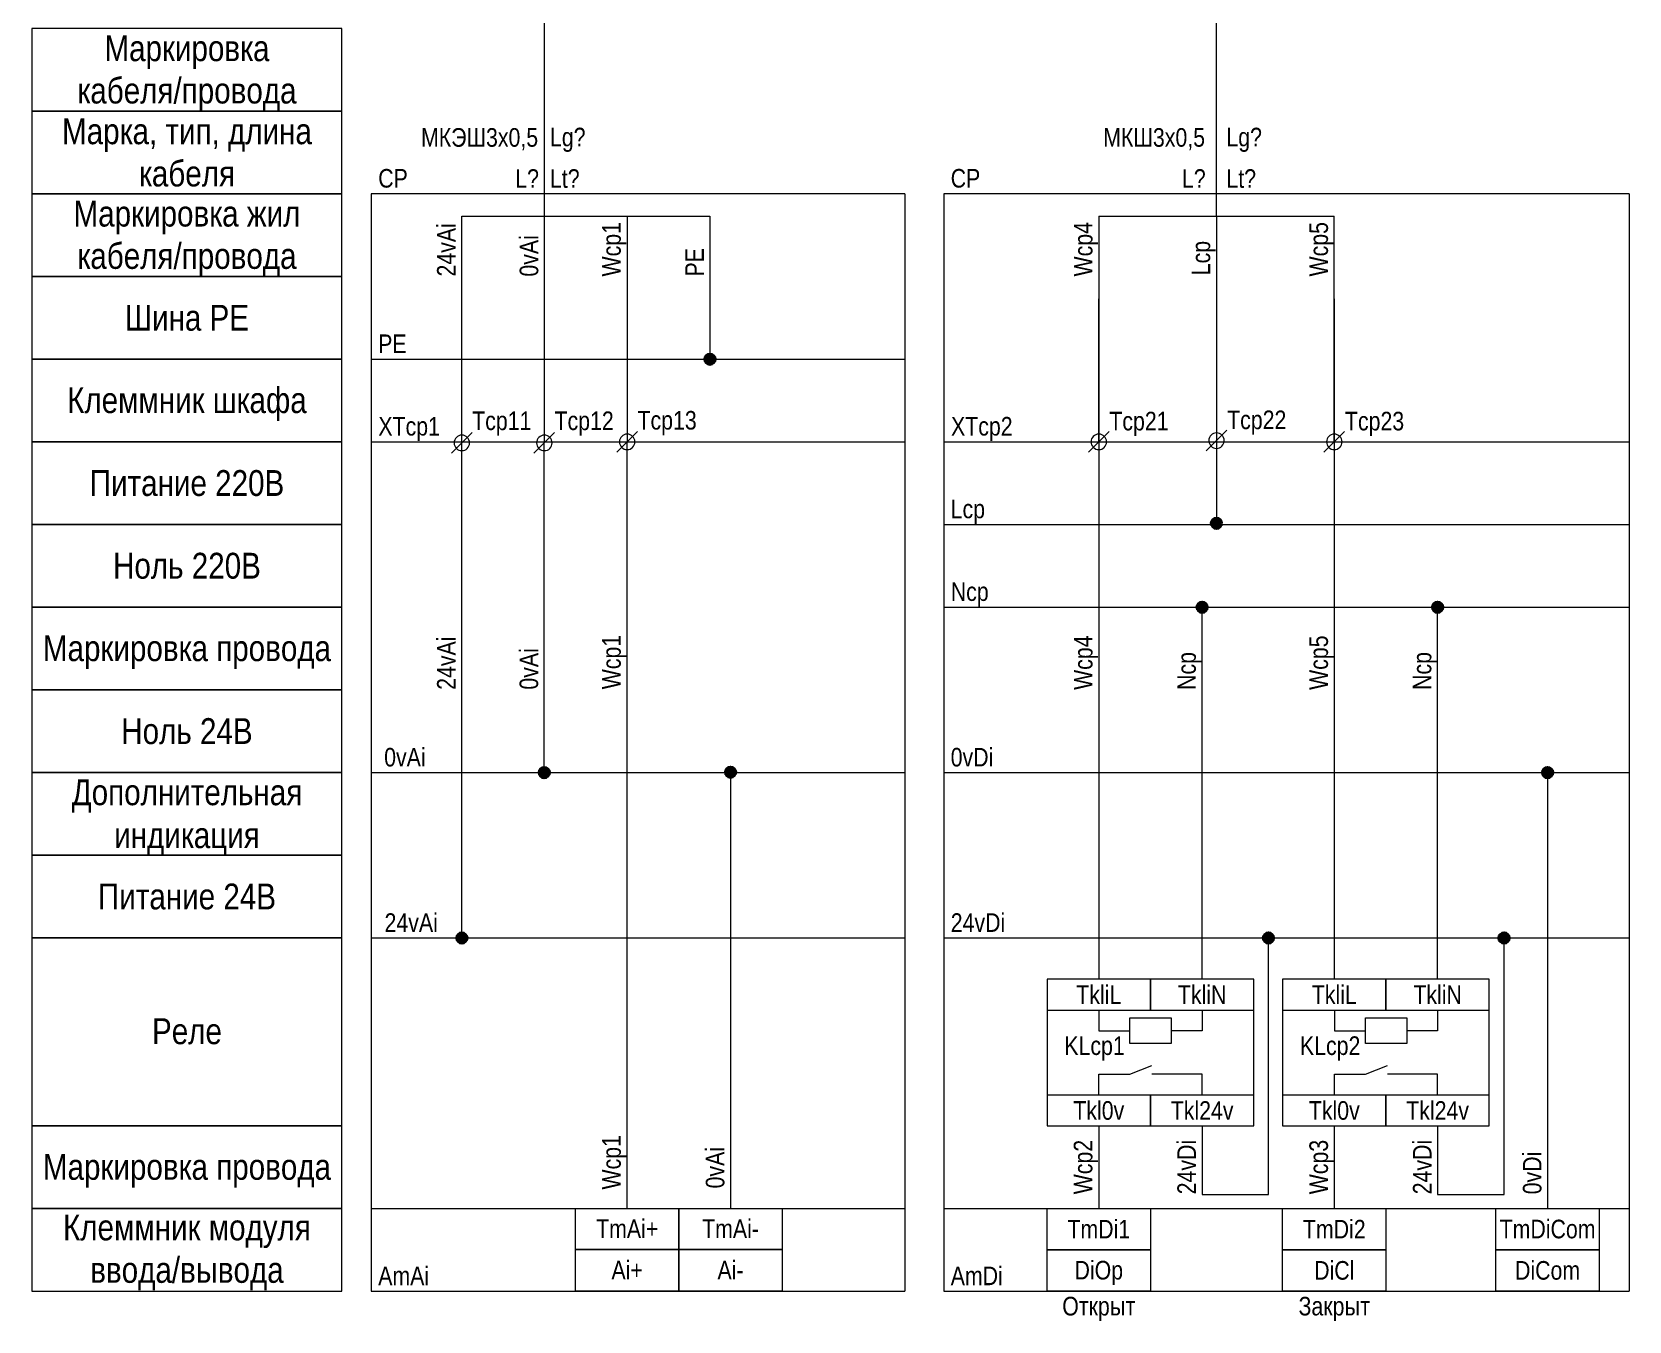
# Model space of a CAD drawing. Header units: millimetres. Extents: x -4644 to -4261, y -11677 to -11424.
# Drawn here: x -4643.7 to -4489.1, y -11677 to -11552.3 of the extents above; entities that cross this region are included whole.
import ezdxf

# ---------------------------------------------------------------- set-up
doc = ezdxf.new("R2010")
doc.units = ezdxf.units.MM
doc.header["$MEASUREMENT"] = 0
doc.linetypes.add('Штриховая', pattern=[2000, 1000, -1000])
doc.linetypes.add('Штрихпунктирная', pattern=[6702.777624, 3527.777672, -1763.888836, 0, -1411.111116])
for name, color, linetype, lineweight in [('0_names_Ном._пера__1', 7, 'Continuous', 15), ('0_Ном._пера__1', 7, 'Continuous', 15), ('0_Ном._пера__21', 7, 'Continuous', 40), ('1_names_Ном._пера__1', 7, 'Continuous', 15), ('1_Ном._пера__1', 7, 'Continuous', 15), ('1_Ном._пера__21', 7, 'Continuous', 40), ('title_Ном._пера__1', 7, 'Continuous', 15)]:
    doc.layers.add(name, color=color, linetype=linetype, lineweight=lineweight)
doc.layers.add('1', color=7, linetype='Continuous')
doc.styles.add('СГЕНЕРИР_СТИЛЬ_1', font='ARIALN.TTF')

# ---------------------------------------------------------------- blocks, each defined once
blk = doc.blocks.new('Полилиния_1', base_point=(-4576.09, -11623.88))
at = {"linetype": 'Continuous', "lineweight": 0, "true_color": 0x000000}
blk.add_hatch(color=18, dxfattribs=at).paths.add_polyline_path([(-4576.59, -11623.88), (-4576.56, -11624.07), (-4576.45, -11624.23), (-4576.29, -11624.34), (-4576.09, -11624.38), (-4575.9, -11624.34), (-4575.74, -11624.23), (-4575.63, -11624.07), (-4575.59, -11623.88), (-4575.63, -11623.68), (-4575.74, -11623.52), (-4575.9, -11623.41), (-4576.09, -11623.38), (-4576.29, -11623.41), (-4576.45, -11623.52), (-4576.56, -11623.68)])
at = {"layer": '0_Ном._пера__1', "color": 7, "linetype": 'Continuous', "lineweight": 15, "flags": 128}
blk.add_lwpolyline([(-4576.09, -11624.38), (-4576.09, -11666.06)], dxfattribs=at)
at = {"layer": '0_Ном._пера__21', "color": 7, "linetype": 'Continuous', "lineweight": 40}
blk.add_circle((-4576.09, -11623.88), 0.5, dxfattribs=at)
blk = doc.blocks.new('Линия_9', base_point=(-4497.02, -11623.92))
at = {"layer": '1', "linetype": 'Continuous', "lineweight": 0, "true_color": 0x000000}
blk.add_hatch(color=18, dxfattribs=at).paths.add_polyline_path([(-4497.52, -11623.92), (-4497.48, -11624.11), (-4497.37, -11624.28), (-4497.21, -11624.38), (-4497.02, -11624.42), (-4496.83, -11624.38), (-4496.66, -11624.28), (-4496.56, -11624.11), (-4496.52, -11623.92), (-4496.56, -11623.73), (-4496.66, -11623.57), (-4496.83, -11623.46), (-4497.02, -11623.42), (-4497.21, -11623.46), (-4497.37, -11623.57), (-4497.48, -11623.73)])
at = {"layer": '1_Ном._пера__1', "color": 7, "linetype": 'Continuous', "lineweight": 15}
blk.add_line((-4497.02, -11624.42), (-4497.02, -11666.1), dxfattribs=at)
at = {"layer": '1_Ном._пера__21', "color": 7, "linetype": 'Continuous', "lineweight": 40}
blk.add_circle((-4497.02, -11623.92), 0.5, dxfattribs=at)
blk = doc.blocks.new('Линия_10', base_point=(-4524.03, -11664.74))
at = {"layer": '1', "linetype": 'Continuous', "lineweight": 0, "true_color": 0x000000}
blk.add_hatch(color=18, dxfattribs=at).paths.add_polyline_path([(-4524.53, -11639.92), (-4524.49, -11640.11), (-4524.38, -11640.28), (-4524.22, -11640.38), (-4524.03, -11640.42), (-4523.84, -11640.38), (-4523.68, -11640.28), (-4523.57, -11640.11), (-4523.53, -11639.92), (-4523.57, -11639.73), (-4523.68, -11639.57), (-4523.84, -11639.46), (-4524.03, -11639.42), (-4524.22, -11639.46), (-4524.38, -11639.57), (-4524.49, -11639.73)])
at = {"layer": '1_Ном._пера__1', "color": 7, "linetype": 'Continuous', "lineweight": 15}
blk.add_line((-4524.03, -11664.74), (-4524.03, -11640.42), dxfattribs=at)
at = {"layer": '1_Ном._пера__21', "color": 7, "linetype": 'Continuous', "lineweight": 40}
blk.add_circle((-4524.03, -11639.92), 0.5, dxfattribs=at)
blk = doc.blocks.new('Линия_11', base_point=(-4501.23, -11664.74))
at = {"layer": '1', "linetype": 'Continuous', "lineweight": 0, "true_color": 0x000000}
blk.add_hatch(color=18, dxfattribs=at).paths.add_polyline_path([(-4501.73, -11639.92), (-4501.69, -11640.11), (-4501.58, -11640.28), (-4501.42, -11640.38), (-4501.23, -11640.42), (-4501.04, -11640.38), (-4500.88, -11640.28), (-4500.77, -11640.11), (-4500.73, -11639.92), (-4500.77, -11639.73), (-4500.88, -11639.57), (-4501.04, -11639.46), (-4501.23, -11639.42), (-4501.42, -11639.46), (-4501.58, -11639.57), (-4501.69, -11639.73)])
at = {"layer": '1_Ном._пера__1', "color": 7, "linetype": 'Continuous', "lineweight": 15}
blk.add_line((-4501.23, -11664.74), (-4501.23, -11640.42), dxfattribs=at)
at = {"layer": '1_Ном._пера__21', "color": 7, "linetype": 'Continuous', "lineweight": 40}
blk.add_circle((-4501.23, -11639.92), 0.5, dxfattribs=at)
blk = doc.blocks.new('Линия_12', base_point=(-4530.45, -11643.92))
at = {"layer": '1', "linetype": 'Continuous', "lineweight": 0, "true_color": 0x000000}
blk.add_hatch(color=18, dxfattribs=at).paths.add_polyline_path([(-4530.95, -11607.92), (-4530.92, -11608.11), (-4530.81, -11608.28), (-4530.65, -11608.38), (-4530.45, -11608.42), (-4530.26, -11608.38), (-4530.1, -11608.28), (-4529.99, -11608.11), (-4529.95, -11607.92), (-4529.99, -11607.73), (-4530.1, -11607.57), (-4530.26, -11607.46), (-4530.45, -11607.42), (-4530.65, -11607.46), (-4530.81, -11607.57), (-4530.92, -11607.73)])
at = {"layer": '1_Ном._пера__1', "color": 7, "linetype": 'Continuous', "lineweight": 15}
blk.add_line((-4530.45, -11643.92), (-4530.45, -11608.42), dxfattribs=at)
at = {"layer": '1_Ном._пера__21', "color": 7, "linetype": 'Continuous', "lineweight": 40}
blk.add_circle((-4530.45, -11607.92), 0.5, dxfattribs=at)
blk = doc.blocks.new('Линия_13', base_point=(-4529.06, -11591.8))
at = {"layer": '1', "linetype": 'Continuous', "lineweight": 0, "true_color": 0x000000}
blk.add_hatch(color=18, dxfattribs=at).paths.add_polyline_path([(-4529.56, -11599.8), (-4529.52, -11600), (-4529.41, -11600.16), (-4529.25, -11600.27), (-4529.06, -11600.3), (-4528.86, -11600.27), (-4528.7, -11600.16), (-4528.59, -11600), (-4528.56, -11599.8), (-4528.59, -11599.61), (-4528.7, -11599.45), (-4528.86, -11599.34), (-4529.06, -11599.3), (-4529.25, -11599.34), (-4529.41, -11599.45), (-4529.52, -11599.61)])
at = {"layer": '1_Ном._пера__1', "color": 7, "linetype": 'Continuous', "lineweight": 15}
blk.add_line((-4529.06, -11591.8), (-4529.06, -11599.3), dxfattribs=at)
at = {"layer": '1_Ном._пера__21', "color": 7, "linetype": 'Continuous', "lineweight": 40}
blk.add_circle((-4529.06, -11599.8), 0.5, dxfattribs=at)
blk = doc.blocks.new('Линия_14', base_point=(-4507.66, -11643.92))
at = {"layer": '1', "linetype": 'Continuous', "lineweight": 0, "true_color": 0x000000}
blk.add_hatch(color=18, dxfattribs=at).paths.add_polyline_path([(-4508.16, -11607.92), (-4508.12, -11608.11), (-4508.01, -11608.28), (-4507.85, -11608.38), (-4507.66, -11608.42), (-4507.46, -11608.38), (-4507.3, -11608.28), (-4507.19, -11608.11), (-4507.16, -11607.92), (-4507.19, -11607.73), (-4507.3, -11607.57), (-4507.46, -11607.46), (-4507.66, -11607.42), (-4507.85, -11607.46), (-4508.01, -11607.57), (-4508.12, -11607.73)])
at = {"layer": '1_Ном._пера__1', "color": 7, "linetype": 'Continuous', "lineweight": 15}
blk.add_line((-4507.66, -11643.92), (-4507.66, -11608.42), dxfattribs=at)
at = {"layer": '1_Ном._пера__21', "color": 7, "linetype": 'Continuous', "lineweight": 40}
blk.add_circle((-4507.66, -11607.92), 0.5, dxfattribs=at)
blk = doc.blocks.new('Полилиния_2', base_point=(-4602.09, -11639.92))
at = {"linetype": 'Continuous', "lineweight": 0, "true_color": 0x000000}
blk.add_hatch(color=18, dxfattribs=at).paths.add_polyline_path([(-4602.59, -11639.92), (-4602.56, -11640.11), (-4602.45, -11640.28), (-4602.29, -11640.38), (-4602.09, -11640.42), (-4601.9, -11640.38), (-4601.74, -11640.28), (-4601.63, -11640.11), (-4601.59, -11639.92), (-4601.63, -11639.73), (-4601.74, -11639.57), (-4601.9, -11639.46), (-4602.09, -11639.42), (-4602.29, -11639.46), (-4602.45, -11639.57), (-4602.56, -11639.73)])
at = {"layer": '0_Ном._пера__1', "color": 7, "linetype": 'Continuous', "lineweight": 15, "flags": 128}
blk.add_lwpolyline([(-4602.09, -11639.42), (-4602.1, -11592.02)], dxfattribs=at)
at = {"layer": '0_Ном._пера__21', "color": 7, "linetype": 'Continuous', "lineweight": 40}
blk.add_circle((-4602.09, -11639.92), 0.5, dxfattribs=at)
blk = doc.blocks.new('Полилиния_3', base_point=(-4594.11, -11623.92))
at = {"linetype": 'Continuous', "lineweight": 0, "true_color": 0x000000}
blk.add_hatch(color=18, dxfattribs=at).paths.add_polyline_path([(-4594.61, -11623.92), (-4594.57, -11624.11), (-4594.46, -11624.28), (-4594.3, -11624.38), (-4594.11, -11624.42), (-4593.91, -11624.38), (-4593.75, -11624.28), (-4593.64, -11624.11), (-4593.61, -11623.92), (-4593.64, -11623.73), (-4593.75, -11623.57), (-4593.91, -11623.46), (-4594.11, -11623.42), (-4594.3, -11623.46), (-4594.46, -11623.57), (-4594.57, -11623.73)])
at = {"layer": '0_Ном._пера__1', "color": 7, "linetype": 'Continuous', "lineweight": 15, "flags": 128}
blk.add_lwpolyline([(-4594.11, -11623.42), (-4594.11, -11592.02)], dxfattribs=at)
at = {"layer": '0_Ном._пера__21', "color": 7, "linetype": 'Continuous', "lineweight": 40}
blk.add_circle((-4594.11, -11623.92), 0.5, dxfattribs=at)
blk = doc.blocks.new('Полилиния_4', base_point=(-4586.09, -11570.07))
at = {"linetype": 'Continuous', "lineweight": 0, "true_color": 0x000000}
blk.add_hatch(color=18, dxfattribs=at).paths.add_polyline_path([(-4578.58, -11583.92), (-4578.54, -11584.11), (-4578.43, -11584.28), (-4578.27, -11584.38), (-4578.08, -11584.42), (-4577.89, -11584.38), (-4577.73, -11584.28), (-4577.62, -11584.11), (-4577.58, -11583.92), (-4577.62, -11583.73), (-4577.73, -11583.57), (-4577.89, -11583.46), (-4578.08, -11583.42), (-4578.27, -11583.46), (-4578.43, -11583.57), (-4578.54, -11583.73)])
at = {"layer": '0_Ном._пера__1', "color": 7, "linetype": 'Continuous', "lineweight": 15, "flags": 128}
blk.add_lwpolyline([(-4586.09, -11570.07), (-4578.08, -11570.07), (-4578.08, -11583.42)], dxfattribs=at)
at = {"layer": '0_Ном._пера__21', "color": 7, "linetype": 'Continuous', "lineweight": 40}
blk.add_circle((-4578.08, -11583.92), 0.5, dxfattribs=at)

msp = doc.modelspace()

# ---------------------------------------------------------------- linework, layer by layer
at = {"layer": '0_Ном._пера__1', "color": 7, "linetype": 'Штриховая', "lineweight": 15}
for p, q in [((-4559.22, -11567.92), (-4610.86, -11567.92)), ((-4610.86, -11567.92), (-4610.86, -11674.1)), ((-4559.22, -11567.92), (-4559.22, -11674.1))]:
    msp.add_line(p, q, dxfattribs=at)
at = {"layer": '0_Ном._пера__1', "color": 7, "linetype": 'Continuous', "lineweight": 15}
for p, q in [((-4610.86, -11583.92), (-4559.22, -11583.92)), ((-4603.09, -11593.02), (-4601.09, -11591.02)), ((-4595.12, -11593.02), (-4593.12, -11591.02)), ((-4587.09, -11592.92), (-4585.09, -11590.92)), ((-4610.86, -11623.92), (-4559.22, -11623.92)), ((-4610.86, -11639.92), (-4559.22, -11639.92)), ((-4610.86, -11666.1), (-4559.22, -11666.1)), ((-4610.86, -11674.1), (-4559.22, -11674.1))]:
    msp.add_line(p, q, dxfattribs=at)
at = {"layer": '0_Ном._пера__1', "color": 7, "linetype": 'Штрихпунктирная', "lineweight": 15}
msp.add_line((-4610.86, -11591.92), (-4559.22, -11591.92), dxfattribs=at)
at = {"layer": '0_Ном._пера__1', "color": 7, "linetype": 'Continuous', "lineweight": 15}
for points in [[(-4594.09, -11467.92), (-4594.11, -11591.92)], [(-4602.1, -11591.92), (-4602.09, -11570.07), (-4594.11, -11570.07)], [(-4594.11, -11570.07), (-4586.09, -11570.07), (-4586.09, -11591.92)], [(-4586.09, -11666.06), (-4586.09, -11591.92)]]:
    msp.add_lwpolyline(points, dxfattribs=at)
for points in [[(-4602.09, -11591.27, 1), (-4602.09, -11592.77, 1)], [(-4594.1, -11591.27, 1), (-4594.1, -11592.77, 1)], [(-4586.09, -11591.17, 1), (-4586.09, -11592.67, 1)]]:
    msp.add_lwpolyline(points, format="xyb", close=True, dxfattribs=at)
for points in [[(-4591.09, -11666.1), (-4581.09, -11666.1), (-4581.09, -11670.06), (-4591.09, -11670.06)], [(-4581.09, -11666.1), (-4571.09, -11666.1), (-4571.09, -11670.06), (-4581.09, -11670.06)], [(-4591.09, -11670.06), (-4581.09, -11670.06), (-4581.09, -11674.1), (-4591.09, -11674.1)], [(-4581.09, -11670.06), (-4571.09, -11670.06), (-4571.09, -11674.1), (-4581.09, -11674.1)]]:
    msp.add_lwpolyline(points, close=True, dxfattribs=at)
at = {"layer": '1_Ном._пера__1', "color": 7, "linetype": 'Continuous', "lineweight": 15}
for p, q in [((-4529.06, -11570.07), (-4529.06, -11467.92)), ((-4540.45, -11570.07), (-4517.66, -11570.07)), ((-4540.45, -11570.07), (-4540.45, -11643.92)), ((-4529.06, -11570.07), (-4529.06, -11591.8)), ((-4517.66, -11591.92), (-4517.66, -11570.07)), ((-4540.45, -11591.92), (-4540.45, -11578.07)), ((-4517.66, -11578.07), (-4517.66, -11643.92)), ((-4541.45, -11592.92), (-4539.45, -11590.92)), ((-4530.06, -11592.8), (-4528.06, -11590.8)), ((-4518.66, -11592.92), (-4516.66, -11590.92)), ((-4555.45, -11599.92), (-4489.14, -11599.92)), ((-4555.45, -11607.92), (-4489.14, -11607.92)), ((-4555.45, -11623.92), (-4489.14, -11623.92)), ((-4555.45, -11639.92), (-4489.14, -11639.92)), ((-4540.45, -11658.1), (-4540.45, -11666.1)), ((-4530.45, -11658.1), (-4530.45, -11664.74)), ((-4517.66, -11658.1), (-4517.66, -11666.1)), ((-4507.66, -11658.1), (-4507.66, -11664.74)), ((-4530.45, -11664.74), (-4524.03, -11664.74)), ((-4507.66, -11664.74), (-4501.23, -11664.74)), ((-4555.45, -11666.1), (-4489.14, -11666.1)), ((-4555.45, -11674.1), (-4489.14, -11674.1))]:
    msp.add_line(p, q, dxfattribs=at)
at = {"layer": '1_Ном._пера__1', "color": 7, "linetype": 'Штриховая', "lineweight": 15}
for p, q in [((-4489.14, -11567.92), (-4555.45, -11567.92)), ((-4555.45, -11567.92), (-4555.45, -11674.1)), ((-4489.14, -11567.92), (-4489.14, -11674.1))]:
    msp.add_line(p, q, dxfattribs=at)
at = {"layer": '1_Ном._пера__1', "color": 7, "linetype": 'Штрихпунктирная', "lineweight": 15}
msp.add_line((-4555.45, -11591.92), (-4489.14, -11591.92), dxfattribs=at)
at = {"layer": '1_Ном._пера__1', "color": 7, "linetype": 'Continuous', "lineweight": 15}
for points in [[(-4540.45, -11591.17, 1), (-4540.45, -11592.67, 1)], [(-4529.06, -11591.05, 1), (-4529.06, -11592.55, 1)], [(-4517.66, -11591.17, 1), (-4517.66, -11592.67, 1)]]:
    msp.add_lwpolyline(points, format="xyb", close=True, dxfattribs=at)
for points in [[(-4545.45, -11658.1), (-4525.45, -11658.1), (-4525.45, -11643.92), (-4545.45, -11643.92)], [(-4545.45, -11646.89), (-4535.45, -11646.89), (-4535.45, -11643.92), (-4545.45, -11643.92)], [(-4535.45, -11646.89), (-4525.45, -11646.89), (-4525.45, -11643.92), (-4535.45, -11643.92)], [(-4522.66, -11658.1), (-4502.66, -11658.1), (-4502.66, -11643.92), (-4522.66, -11643.92)], [(-4522.66, -11646.89), (-4512.66, -11646.89), (-4512.66, -11643.92), (-4522.66, -11643.92)], [(-4512.66, -11646.89), (-4502.66, -11646.89), (-4502.66, -11643.92), (-4512.66, -11643.92)], [(-4533.45, -11647.64), (-4533.45, -11650.14), (-4537.45, -11650.14), (-4537.45, -11647.64)], [(-4510.65, -11647.64), (-4510.65, -11650.14), (-4514.65, -11650.14), (-4514.65, -11647.64)], [(-4545.45, -11658.1), (-4535.45, -11658.1), (-4535.45, -11655.14), (-4545.45, -11655.14)], [(-4535.45, -11658.1), (-4525.45, -11658.1), (-4525.45, -11655.14), (-4535.45, -11655.14)], [(-4522.66, -11658.1), (-4512.66, -11658.1), (-4512.66, -11655.14), (-4522.66, -11655.14)], [(-4512.66, -11658.1), (-4502.66, -11658.1), (-4502.66, -11655.14), (-4512.66, -11655.14)], [(-4545.45, -11666.1), (-4535.45, -11666.1), (-4535.45, -11670.1), (-4545.45, -11670.1)], [(-4522.66, -11666.1), (-4512.66, -11666.1), (-4512.66, -11670.1), (-4522.66, -11670.1)], [(-4502.02, -11666.1), (-4492.02, -11666.1), (-4492.02, -11670.1), (-4502.02, -11670.1)], [(-4545.45, -11670.1), (-4535.45, -11670.1), (-4535.45, -11674.1), (-4545.45, -11674.1)], [(-4522.66, -11670.1), (-4512.66, -11670.1), (-4512.66, -11674.1), (-4522.66, -11674.1)], [(-4502.02, -11670.1), (-4492.02, -11670.1), (-4492.02, -11674.1), (-4502.02, -11674.1)]]:
    msp.add_lwpolyline(points, close=True, dxfattribs=at)
for points in [[(-4540.45, -11646.89), (-4540.45, -11648.89), (-4537.45, -11648.89)], [(-4530.45, -11646.89), (-4530.45, -11648.89), (-4533.45, -11648.89)], [(-4517.65, -11646.89), (-4517.65, -11648.89), (-4514.65, -11648.89)], [(-4507.66, -11646.89), (-4507.66, -11648.89), (-4510.65, -11648.89)], [(-4540.45, -11655.14), (-4540.45, -11653.1), (-4537.45, -11653.1)], [(-4537.45, -11653.1), (-4535.31, -11652.27)], [(-4533.45, -11653.1), (-4535.31, -11653.1)], [(-4530.45, -11655.14), (-4530.45, -11653.1), (-4533.45, -11653.1)], [(-4517.65, -11655.14), (-4517.65, -11653.1), (-4514.65, -11653.1)], [(-4514.65, -11653.1), (-4512.51, -11652.27)], [(-4510.65, -11653.1), (-4512.51, -11653.1)], [(-4507.66, -11655.14), (-4507.66, -11653.1), (-4510.65, -11653.1)]]:
    msp.add_lwpolyline(points, dxfattribs=at)
at = {"layer": 'title_Ном._пера__1', "color": 7, "linetype": 'Continuous', "lineweight": 15}
for points in [[(-4643.69, -11559.92), (-4613.69, -11559.92), (-4613.69, -11551.92), (-4643.69, -11551.92)], [(-4643.69, -11567.92), (-4613.69, -11567.92), (-4613.69, -11559.92), (-4643.69, -11559.92)], [(-4643.69, -11575.92), (-4613.69, -11575.92), (-4613.69, -11567.92), (-4643.69, -11567.92)], [(-4643.69, -11583.92), (-4613.69, -11583.92), (-4613.69, -11575.92), (-4643.69, -11575.92)], [(-4643.69, -11591.92), (-4613.69, -11591.92), (-4613.69, -11583.92), (-4643.69, -11583.92)], [(-4643.69, -11599.92), (-4613.69, -11599.92), (-4613.69, -11591.92), (-4643.69, -11591.92)], [(-4643.69, -11607.92), (-4613.69, -11607.92), (-4613.69, -11599.92), (-4643.69, -11599.92)], [(-4643.69, -11615.92), (-4613.69, -11615.92), (-4613.69, -11607.92), (-4643.69, -11607.92)], [(-4643.69, -11623.92), (-4613.69, -11623.92), (-4613.69, -11615.92), (-4643.69, -11615.92)], [(-4643.69, -11631.92), (-4613.69, -11631.92), (-4613.69, -11623.92), (-4643.69, -11623.92)], [(-4643.69, -11639.92), (-4613.69, -11639.92), (-4613.69, -11631.92), (-4643.69, -11631.92)], [(-4643.69, -11658.1), (-4613.69, -11658.1), (-4613.69, -11639.92), (-4643.69, -11639.92)], [(-4643.69, -11666.1), (-4613.69, -11666.1), (-4613.69, -11658.1), (-4643.69, -11658.1)], [(-4643.69, -11674.1), (-4613.69, -11674.1), (-4613.69, -11666.1), (-4643.69, -11666.1)]]:
    msp.add_lwpolyline(points, close=True, dxfattribs=at)

# ---------------------------------------------------------------- block references
at = {"color": 7, "linetype": 'Continuous', "lineweight": 15}
for name, p in [('Полилиния_4', (-4586.09, -11570.07)), ('Полилиния_2', (-4602.09, -11639.92)), ('Полилиния_3', (-4594.11, -11623.92)), ('Полилиния_1', (-4576.09, -11623.88))]:
    msp.add_blockref(name, p, dxfattribs=at)
at = {"layer": '1', "color": 7, "linetype": 'Continuous', "lineweight": 15}
for name, p in [('Линия_13', (-4529.06, -11591.8)), ('Линия_12', (-4530.45, -11643.92)), ('Линия_14', (-4507.66, -11643.92)), ('Линия_9', (-4497.02, -11623.92)), ('Линия_10', (-4524.03, -11664.74)), ('Линия_11', (-4501.23, -11664.74))]:
    msp.add_blockref(name, p, dxfattribs=at)

# ---------------------------------------------------------------- texts
at = {"layer": '0_names_Ном._пера__1', "color": 7, "linetype": 'Continuous', "lineweight": 15, "char_height": 1.8, "style": 'СГЕНЕРИР_СТИЛЬ_1'}
for s, insert, attachment_point in [('\\A1;{\\pql;\\fArial Narrow|b0|i0|c204|p34;Lg\\fArial Narrow|b0|i0|c204|p34;?}', (-4593.56, -11563.87), 7), ('\\A1;{\\pqc;\\fArial Narrow|b0|i0|c204|p34;CP}', (-4608.75, -11566.43), 5), ('\\A1;{\\pql;\\fArial Narrow|b0|i0|c204|p34;L?}', (-4596.92, -11567.34), 7), ('\\A1;{\\pql;\\fArial Narrow|b0|i0|c204|p34;Lt\\fArial Narrow|b0|i0|c204|p34;?}', (-4593.56, -11567.36), 7), ('\\A1;{\\pqc;\\fArial Narrow|b0|i0|c204|p34;X\\fArial Narrow|b0|i0|c204|p34;T\\fArial Narrow|b0|i0|c204|p34;cp1}', (-4607.19, -11590.68), 5), ('\\A1;{\\pql;\\fArial Narrow|b0|i0|c204|p34;T\\fArial Narrow|b0|i0|c204|p34;cp11}', (-4601.09, -11590.15), 4), ('\\A1;{\\pql;\\fArial Narrow|b0|i0|c204|p34;T\\fArial Narrow|b0|i0|c204|p34;cp12}', (-4593.12, -11590.15), 4), ('\\A1;{\\pql;\\fArial Narrow|b0|i0|c204|p34;T\\fArial Narrow|b0|i0|c204|p34;cp13}', (-4585.09, -11590.1), 4), ('\\A1;{\\pqc;\\fArial Narrow|b0|i0|c204|p34;0v\\fArial Narrow|b0|i0|c204|p34;Ai}', (-4607.6, -11622.44), 5), ('\\A1;{\\pqc;\\fArial Narrow|b0|i0|c204|p34;24v\\fArial Narrow|b0|i0|c204|p34;Ai}', (-4606.99, -11638.43), 5), ('\\A1;{\\pqc;\\fArial Narrow|b0|i0|c204|p34;TmAi\\fArial Narrow|b0|i0|c204|p34;+}', (-4586.09, -11668.05), 5), ('\\A1;{\\pqc;\\fArial Narrow|b0|i0|c204|p34;TmAi\\fArial Narrow|b0|i0|c204|p34;-}', (-4576.09, -11668.05), 5), ('\\A1;{\\pqc;\\fArial Narrow|b0|i0|c204|p34;Am\\fArial Narrow|b0|i0|c204|p34;Ai}', (-4607.72, -11672.61), 5), ('\\A1;{\\pqc;\\fArial Narrow|b0|i0|c204|p34;Ai\\fArial Narrow|b0|i0|c204|p34;+}', (-4586.09, -11672.05), 5), ('\\A1;{\\pqc;\\fArial Narrow|b0|i0|c204|p34;Ai-}', (-4576.09, -11672.05), 5)]:
    msp.add_mtext(s, dxfattribs=dict(at, insert=insert, attachment_point=attachment_point))
at = {"layer": '0_names_Ном._пера__1', "color": 7, "linetype": 'Continuous', "lineweight": 15, "char_height": 1.8, "attachment_point": 4, "rotation": 90, "style": 'СГЕНЕРИР_СТИЛЬ_1'}
for s, insert in [('\\A1;{\\pql;\\fArial Narrow|b0|i0|c204|p34;24v\\fArial Narrow|b0|i0|c204|p34;Ai}', (-4603.59, -11575.92)), ('\\A1;{\\pql;\\fArial Narrow|b0|i0|c204|p34;Wcp1}', (-4587.34, -11575.92)), ('\\A1;{\\pql;\\fArial Narrow|b0|i0|c204|p34;0v\\fArial Narrow|b0|i0|c204|p34;Ai}', (-4595.58, -11575.93)), ('\\A1;{\\pql;\\fArial Narrow|b0|i0|c204|p34;24v\\fArial Narrow|b0|i0|c204|p34;Ai}', (-4603.59, -11615.91)), ('\\A1;{\\pql;\\fArial Narrow|b0|i0|c204|p34;Wcp\\fArial Narrow|b0|i0|c204|p34;1}', (-4587.34, -11615.86)), ('\\A1;{\\pql;\\fArial Narrow|b0|i0|c204|p34;0v\\fArial Narrow|b0|i0|c204|p34;Ai}', (-4595.59, -11615.89)), ('\\A1;{\\pql;\\fArial Narrow|b0|i0|c204|p34;Wcp\\fArial Narrow|b0|i0|c204|p34;1}', (-4587.34, -11664.26)), ('\\A1;{\\pql;\\fArial Narrow|b0|i0|c204|p34;0v\\fArial Narrow|b0|i0|c204|p34;Ai}', (-4577.57, -11664.15))]:
    msp.add_mtext(s, dxfattribs=dict(at, insert=insert))
at = {"layer": '0_Ном._пера__1', "color": 7, "linetype": 'Continuous', "lineweight": 15, "insert": (-4579.57, -11575.92), "char_height": 1.8, "attachment_point": 4, "rotation": 90, "style": 'СГЕНЕРИР_СТИЛЬ_1'}
msp.add_mtext('\\A1;{\\pql;\\fArial Narrow|b0|i0|c204|p34;PE}', dxfattribs=at)
at = {"layer": '0_Ном._пера__1', "color": 7, "linetype": 'Continuous', "lineweight": 15, "insert": (-4608.81, -11582.43), "char_height": 1.8, "attachment_point": 5, "style": 'СГЕНЕРИР_СТИЛЬ_1'}
msp.add_mtext('\\A1;{\\pqc;\\fArial Narrow|b0|i0|c204|p34;PE}', dxfattribs=at)
at = {"layer": '0_Ном._пера__21', "color": 7, "linetype": 'Continuous', "lineweight": 40, "insert": (-4606.04, -11563.7), "char_height": 1.8, "attachment_point": 7, "style": 'СГЕНЕРИР_СТИЛЬ_1'}
msp.add_mtext('\\A1;{\\pql;\\fArial Narrow|b0|i0|c204|p34;МКЭШ\\fArial Narrow|b0|i0|c204|p34;3х0,5}', dxfattribs=at)
at = {"layer": '1_names_Ном._пера__1', "color": 7, "linetype": 'Continuous', "lineweight": 15, "char_height": 1.8, "style": 'СГЕНЕРИР_СТИЛЬ_1'}
for s, insert, attachment_point in [('\\A1;{\\pql;\\fArial Narrow|b0|i0|c204|p34;Lg\\fArial Narrow|b0|i0|c204|p34;?}', (-4528.1, -11563.87), 7), ('\\A1;{\\pqc;\\fArial Narrow|b0|i0|c204|p34;CP}', (-4553.35, -11566.43), 5), ('\\A1;{\\pql;\\fArial Narrow|b0|i0|c204|p34;L?}', (-4532.4, -11567.34), 7), ('\\A1;{\\pql;\\fArial Narrow|b0|i0|c204|p34;Lt\\fArial Narrow|b0|i0|c204|p34;?}', (-4528.1, -11567.36), 7), ('\\A1;{\\pqr;\\fArial Narrow|b0|i0|c204|p34;X\\fArial Narrow|b0|i0|c204|p34;T\\fArial Narrow|b0|i0|c204|p34;cp2}', (-4548.79, -11590.68), 6), ('\\A1;{\\pql;\\fArial Narrow|b0|i0|c204|p34;T\\fArial Narrow|b0|i0|c204|p34;cp21}', (-4539.43, -11590.18), 4), ('\\A1;{\\pql;\\fArial Narrow|b0|i0|c204|p34;T\\fArial Narrow|b0|i0|c204|p34;cp22}', (-4528.03, -11590.06), 4), ('\\A1;{\\pql;\\fArial Narrow|b0|i0|c204|p34;T\\fArial Narrow|b0|i0|c204|p34;cp23}', (-4516.63, -11590.18), 4), ('\\A1;{\\pqc;\\fArial Narrow|b0|i0|c204|p34;L\\fArial Narrow|b0|i0|c204|p34;cp}', (-4553.12, -11598.68), 5), ('\\A1;{\\pqc;\\fArial Narrow|b0|i0|c204|p34;N\\fArial Narrow|b0|i0|c204|p34;cp}', (-4552.94, -11606.68), 5), ('\\A1;{\\pqc;\\fArial Narrow|b0|i0|c204|p34;0v\\fArial Narrow|b0|i0|c204|p34;Di}', (-4552.72, -11622.44), 5), ('\\A1;{\\pqc;\\fArial Narrow|b0|i0|c204|p34;24v\\fArial Narrow|b0|i0|c204|p34;Di}', (-4552.14, -11638.43), 5), ('\\A1;{\\pqc;\\fArial Narrow|b0|i0|c204|p34;TkliL}', (-4540.45, -11645.4), 5), ('\\A1;{\\pqc;\\fArial Narrow|b0|i0|c204|p34;ТkliN}', (-4530.45, -11645.4), 5), ('\\A1;{\\pqc;\\fArial Narrow|b0|i0|c204|p34;TkliL}', (-4517.66, -11645.4), 5), ('\\A1;{\\pqc;\\fArial Narrow|b0|i0|c204|p34;ТkliN}', (-4507.66, -11645.4), 5), ('\\A1;{\\pqc;\\fArial Narrow|b0|i0|c204|p34;KLcp\\fArial Narrow|b0|i0|c204|p34;1}', (-4540.86, -11650.61), 5), ('\\A1;{\\pqc;\\fArial Narrow|b0|i0|c204|p34;KLcp\\fArial Narrow|b0|i0|c204|p34;2}', (-4518.06, -11650.61), 5), ('\\A1;{\\pqc;\\fArial Narrow|b0|i0|c204|p34;Тkl\\fArial Narrow|b0|i0|c204|p34;0v}', (-4540.45, -11656.62), 5), ('\\A1;{\\pqc;\\fArial Narrow|b0|i0|c204|p34;Tkl\\fArial Narrow|b0|i0|c204|p34;24v}', (-4530.45, -11656.61), 5), ('\\A1;{\\pqc;\\fArial Narrow|b0|i0|c204|p34;Тkl\\fArial Narrow|b0|i0|c204|p34;0\\fArial Narrow|b0|i0|c204|p34;v}', (-4517.66, -11656.62), 5), ('\\A1;{\\pqc;\\fArial Narrow|b0|i0|c204|p34;Tkl24v}', (-4507.66, -11656.61), 5), ('\\A1;{\\pqc;\\fArial Narrow|b0|i0|c204|p34;Tm\\fArial Narrow|b0|i0|c204|p34;Di\\fArial Narrow|b0|i0|c204|p34;1}', (-4540.45, -11668.09), 5), ('\\A1;{\\pqc;\\fArial Narrow|b0|i0|c204|p34;TmDi2}', (-4517.66, -11668.09), 5), ('\\A1;{\\pqc;\\fArial Narrow|b0|i0|c204|p34;TmDiCom}', (-4497.02, -11668.09), 5), ('\\A1;{\\pqc;\\fArial Narrow|b0|i0|c204|p34;Am\\fArial Narrow|b0|i0|c204|p34;Di}', (-4552.26, -11672.61), 5), ('\\A1;{\\pqc;\\fArial Narrow|b0|i0|c204|p34;Di\\fArial Narrow|b0|i0|c204|p34;Op}', (-4540.45, -11672.33), 5), ('\\A1;{\\pqc;\\fArial Narrow|b0|i0|c204|p34;DiCl}', (-4517.66, -11672.09), 5)]:
    msp.add_mtext(s, dxfattribs=dict(at, insert=insert, attachment_point=attachment_point))
at = {"layer": '1_names_Ном._пера__1', "color": 7, "linetype": 'Continuous', "lineweight": 15, "char_height": 1.8, "attachment_point": 4, "rotation": 90, "style": 'СГЕНЕРИР_СТИЛЬ_1'}
for s, insert in [('\\A1;{\\pql;\\fArial Narrow|b0|i0|c204|p34;Wcp\\fArial Narrow|b0|i0|c204|p34;4}', (-4541.69, -11575.92)), ('\\A1;{\\pql;\\fArial Narrow|b0|i0|c204|p34;Wcp\\fArial Narrow|b0|i0|c204|p34;5}', (-4518.9, -11575.92)), ('\\A1;{\\pql;\\fArial Narrow|b0|i0|c204|p34;L\\fArial Narrow|b0|i0|c204|p34;cp}', (-4530.3, -11575.8)), ('\\A1;{\\pql;\\fArial Narrow|b0|i0|c204|p34;Wcp\\fArial Narrow|b0|i0|c204|p34;4}', (-4541.69, -11615.92)), ('\\A1;{\\pql;\\fArial Narrow|b0|i0|c204|p34;Wcp\\fArial Narrow|b0|i0|c204|p34;5}', (-4518.9, -11615.92)), ('\\A1;{\\pql;\\fArial Narrow|b0|i0|c204|p34;N\\fArial Narrow|b0|i0|c204|p34;cp}', (-4531.69, -11615.92)), ('\\A1;{\\pql;\\fArial Narrow|b0|i0|c204|p34;N\\fArial Narrow|b0|i0|c204|p34;cp}', (-4508.9, -11615.92)), ('\\A1;{\\pql;\\fArial Narrow|b0|i0|c204|p34;Wcp\\fArial Narrow|b0|i0|c204|p34;2}', (-4541.7, -11664.72)), ('\\A1;{\\pql;\\fArial Narrow|b0|i0|c204|p34;24v\\fArial Narrow|b0|i0|c204|p34;Di}', (-4531.95, -11664.72)), ('\\A1;{\\pql;\\fArial Narrow|b0|i0|c204|p34;Wcp\\fArial Narrow|b0|i0|c204|p34;3}', (-4518.9, -11664.72)), ('\\A1;{\\pql;\\fArial Narrow|b0|i0|c204|p34;24v\\fArial Narrow|b0|i0|c204|p34;Di}', (-4509.15, -11664.72)), ('\\A1;{\\pql;\\fArial Narrow|b0|i0|c204|p34;0v\\fArial Narrow|b0|i0|c204|p34;Di}', (-4498.5, -11664.72))]:
    msp.add_mtext(s, dxfattribs=dict(at, insert=insert))
at = {"layer": '1_Ном._пера__1', "color": 7, "linetype": 'Continuous', "lineweight": 15, "char_height": 1.8, "attachment_point": 5, "style": 'СГЕНЕРИР_СТИЛЬ_1'}
for s, insert in [('\\A1;{\\pqc;\\fArial Narrow|b0|i0|c204|p34;Di\\fArial Narrow|b0|i0|c204|p34;Com}', (-4497.02, -11672.09)), ('\\A1;{\\pqc;\\fArial Narrow|b0|i0|c204|p34;Открыт}', (-4540.45, -11675.81)), ('\\A1;{\\pqc;\\fArial Narrow|b0|i0|c204|p34;Закрыт}', (-4517.66, -11675.81))]:
    msp.add_mtext(s, dxfattribs=dict(at, insert=insert))
at = {"layer": '1_Ном._пера__21', "color": 7, "linetype": 'Continuous', "lineweight": 40, "insert": (-4540.02, -11563.7), "char_height": 1.8, "attachment_point": 7, "style": 'СГЕНЕРИР_СТИЛЬ_1'}
msp.add_mtext('\\A1;{\\pql;\\fArial Narrow|b0|i0|c204|p34;МКШ3х0,5}', dxfattribs=at)
at = {"layer": 'title_Ном._пера__1', "color": 7, "linetype": 'Continuous', "lineweight": 15, "char_height": 2.5, "attachment_point": 5, "style": 'СГЕНЕРИР_СТИЛЬ_1'}
for s, insert, line_spacing_factor in [('\\A1;{\\pqc;\\fArial Narrow|b0|i0|c204|p34;Маркировка\\P\\pqc;\\fArial Narrow|b0|i0|c204|p34;кабеля/провода}', (-4628.69, -11556.26), 0.982786), ('\\A1;{\\pqc;\\fArial Narrow|b0|i0|c204|p34;Марка, тип\\fArial Narrow|b0|i0|c204|p34;, длина\\P\\pqc;\\fArial Narrow|b0|i0|c204|p34;кабеля}', (-4628.69, -11563.93), 0.98101), ('\\A1;{\\pqc;\\fArial Narrow|b0|i0|c204|p34;Маркировка жил\\P\\pqc;\\fArial Narrow|b0|i0|c204|p34;кабеля/провода}', (-4628.69, -11572.26), 0.982786), ('\\A1;{\\pqc;\\fArial Narrow|b0|i0|c204|p34;Дополнительная\\P\\pqc;\\fArial Narrow|b0|i0|c204|p34;индикация}', (-4628.69, -11628.26), 0.996475), ('\\A1;{\\pqc;\\fArial Narrow|b0|i0|c204|p34;Клеммник модуля\\P\\pqc;\\fArial Narrow|b0|i0|c204|p34;ввода\\fArial Narrow|b0|i0|c204|p34;/вывода}', (-4628.69, -11670.34), 0.985989)]:
    msp.add_mtext(s, dxfattribs=dict(at, insert=insert, line_spacing_factor=line_spacing_factor))
for s, insert in [('\\A1;{\\pqc;\\fArial Narrow|b0|i0|c204|p34;Шина PE}', (-4628.69, -11579.93)), ('\\A1;{\\pqc;\\fArial Narrow|b0|i0|c204|p34;Клеммник\\fArial Narrow|b0|i0|c204|p34; шкафа}', (-4628.69, -11588.26)), ('\\A1;{\\pqc;\\fArial Narrow|b0|i0|c204|p34;Питание \\fArial Narrow|b0|i0|c204|p34;220В}', (-4628.69, -11595.92)), ('\\A1;{\\pqc;\\fArial Narrow|b0|i0|c204|p34;Ноль\\fArial Narrow|b0|i0|c204|p34; 220В}', (-4628.69, -11603.92)), ('\\A1;{\\pqc;\\fArial Narrow|b0|i0|c204|p34;Маркировка \\fArial Narrow|b0|i0|c204|p34;провода}', (-4628.69, -11612.26)), ('\\A1;{\\pqc;\\fArial Narrow|b0|i0|c204|p34;Ноль 24\\fArial Narrow|b0|i0|c204|p34;В}', (-4628.69, -11619.92)), ('\\A1;{\\pqc;\\fArial Narrow|b0|i0|c204|p34;Питание 2\\fArial Narrow|b0|i0|c204|p34;4\\fArial Narrow|b0|i0|c204|p34;В}', (-4628.69, -11635.92)), ('\\A1;{\\pqc;\\fArial Narrow|b0|i0|c204|p34;Реле}', (-4628.69, -11648.96)), ('\\A1;{\\pqc;\\fArial Narrow|b0|i0|c204|p34;Маркировка \\fArial Narrow|b0|i0|c204|p34;провода}', (-4628.69, -11662.44))]:
    msp.add_mtext(s, dxfattribs=dict(at, insert=insert))

doc.saveas('drawing.dxf')
